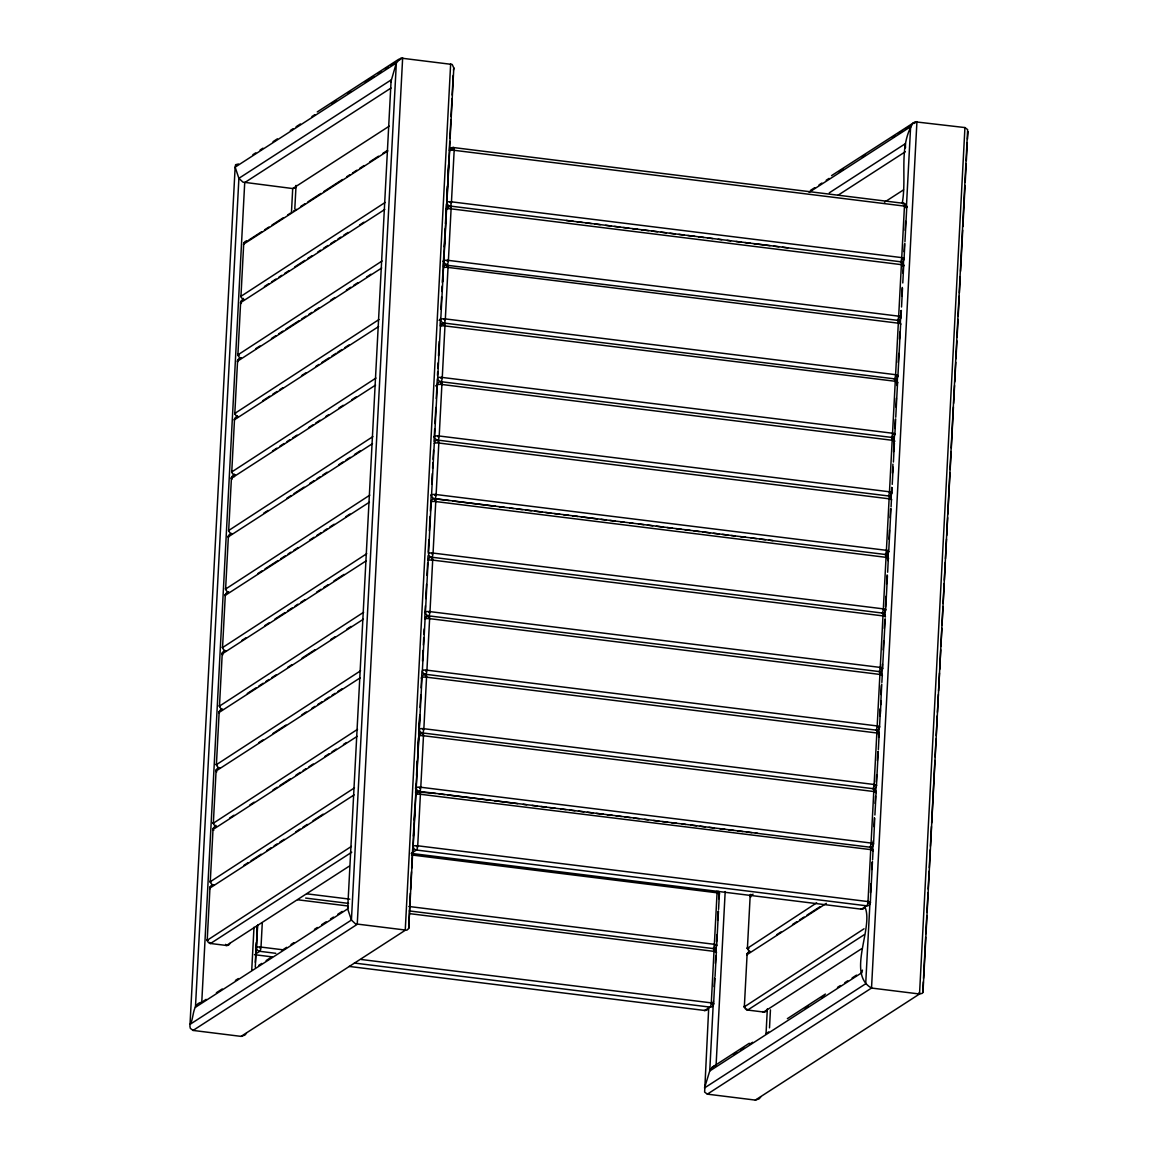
<?xml version="1.0" encoding="UTF-8"?>
<svg xmlns="http://www.w3.org/2000/svg" width="1158" height="1158" viewBox="0 0 1158 1158"><rect width="100%" height="100%" fill="white"/><g stroke="black" fill="none" stroke-linecap="round" stroke-linejoin="round"><path stroke-width="1.5" d="M209.989 887.317L207.181 940.73M213.043 828.781L210.249 882.193M216.112 770.229L213.318 823.656M219.18 711.692L216.387 765.105M222.249 653.155L219.455 706.568M225.318 594.604L222.524 648.031M228.387 536.067L225.593 589.48M231.455 477.516L228.662 530.943M234.524 418.979L231.73 472.392M237.593 360.442L234.799 413.855M240.661 301.891L237.868 355.318M243.73 243.354L240.936 296.766M747.127 953.874L744.319 1007.286M750.196 895.322L747.388 948.749M251.735 970.404L253.993 927.254M291.483 211.914L292.713 188.551L389.276 126.135M255.325 962.327L256.352 942.583M256.729 935.403L257.206 926.443M294.812 208.729L296.043 185.396L295.579 187.857L292.713 188.551L242.948 182.139L238.895 178.318L235.146 167.157L235.61 164.697L238.476 164.002M255.267 967.162L257.438 925.691M257.641 925.054L256.468 947.374A3.604 3.358 57.1 0 0 259.71 951.311L275.792 953.309M262.273 923.042L261.013 947.085A3.604 1.057 -82.9 0 1 259.71 951.311L255.353 954.134M450.65 63.849L405.242 930.279L241.067 1036.381L193.068 1030.432L190.346 1028.376L189.912 1026.335L235.146 167.157L396.34 62.981L400.842 58.088L452.213 64.457L453.806 67.946L442.602 281.568M410.337 893.194L408.702 928.455L406.834 930.221L355.463 923.852L351.424 920.045L347.675 908.885L348.138 906.425M410.525 889.619L411.466 871.771M411.655 868.196L412.682 848.553M413.334 836.062L413.797 827.13M414.173 819.994L414.926 805.707M415.577 793.201L416.055 784.284M416.518 775.353L417.271 761.067M417.821 750.355L418.487 737.849M418.675 734.288L419.601 716.426M420.079 707.495L420.73 695.003M421.107 687.852L421.946 671.785M422.511 661.073L423.061 650.362M423.35 645.006L423.727 637.87M423.915 634.294L424.19 628.939M424.754 618.227L425.406 605.721M425.782 598.585L426.535 584.298M426.998 575.367L427.649 562.875M427.838 559.3L428.026 555.724M428.214 552.163L428.865 539.657M429.343 530.726L430.081 516.454M430.371 511.083L431.21 495.016M431.775 484.305L432.325 473.593M432.614 468.237L432.889 462.882M433.078 459.306L433.555 450.375M434.018 441.459L434.67 428.952M434.959 423.596L435.799 407.529M436.262 398.598L437.29 378.956M437.478 375.395L437.666 371.819M437.854 368.244L438.129 362.888M438.506 355.752L439.258 341.465M440.098 325.398L440.474 318.247M440.937 309.331L441.603 296.824M441.878 291.469L442.153 286.113M442.342 282.538L442.718 275.401M443.181 266.47L443.934 252.183M444.223 246.828L445.15 228.98M445.439 223.624L446.467 203.982M446.655 200.406L447.393 186.12M447.871 177.188L448.522 164.697M449.275 150.41L449.738 141.479M449.926 137.918L450.867 120.056M451.041 116.48L451.982 98.633M452.17 95.057L453.198 75.415M408.702 928.455L419.891 714.79M872.466 861.509L870.309 902.733A3.604 3.358 57.1 0 1 866.705 905.817L416.417 850.03A3.604 3.358 57.1 0 1 413.174 846.093L415.867 794.576A3.604 3.358 57.1 0 1 419.486 791.493A3.604 1.057 -82.9 0 0 420.788 787.252L423.481 735.735A3.604 1.057 -82.9 0 0 422.554 732.942A3.604 3.358 57.1 0 1 419.312 729.004L422.004 677.488A3.604 3.358 57.1 0 1 425.623 674.405A3.604 1.057 -82.9 0 0 426.926 670.164L429.618 618.647A3.604 1.057 -82.9 0 0 428.692 615.853A3.604 3.358 57.1 0 1 425.449 611.916L428.142 560.4A3.604 3.358 57.1 0 1 431.76 557.316A3.604 1.057 -82.9 0 0 433.063 553.075L435.755 501.559A3.604 1.057 -82.9 0 0 434.829 498.78A3.604 3.358 57.1 0 1 431.572 494.842L434.279 443.326A3.604 3.358 57.1 0 1 437.898 440.228A3.604 1.057 -82.9 0 0 439.2 436.001L441.893 384.485A3.604 1.057 -82.9 0 0 440.966 381.691A3.604 3.358 57.1 0 1 437.71 377.754L440.416 326.238A3.604 3.358 57.1 0 1 444.021 323.154A3.604 1.057 -82.9 0 0 445.338 318.913L448.03 267.397A3.604 1.057 -82.9 0 0 447.089 264.603A3.604 3.358 57.1 0 1 443.847 260.666L446.554 209.149A3.604 3.358 57.1 0 1 450.158 206.066A3.604 1.057 -82.9 0 0 451.461 201.825L454.168 150.308A3.604 1.057 -82.9 0 0 453.227 147.515L451.49 148.644M904.963 241.588L906.757 207.253A3.604 3.358 57.1 0 0 903.515 203.316L453.227 147.515A3.604 3.358 57.1 0 0 449.622 150.612L446.916 202.129A3.604 3.358 57.1 0 0 450.158 206.066A3.604 1.057 -82.9 0 1 451.099 208.845L448.407 260.376A3.604 1.057 -82.9 0 1 447.089 264.603A3.604 3.358 57.1 0 0 443.485 267.686L440.778 319.217A3.604 3.358 57.1 0 0 444.021 323.154A3.604 1.057 -82.9 0 1 444.961 325.934L442.269 377.45A3.604 1.057 -82.9 0 1 440.966 381.691A3.604 3.358 57.1 0 0 437.348 384.774L434.641 436.291A3.604 3.358 57.1 0 0 437.898 440.228A3.604 1.057 -82.9 0 1 438.824 443.022L436.132 494.538A3.604 1.057 -82.9 0 1 434.829 498.78A3.604 3.358 57.1 0 0 431.21 501.863L428.518 553.379A3.604 3.358 57.1 0 0 431.76 557.316A3.604 1.057 -82.9 0 1 432.687 560.11L429.994 611.627A3.604 1.057 -82.9 0 1 428.692 615.853A3.604 3.358 57.1 0 0 425.073 618.951L422.381 670.468A3.604 3.358 57.1 0 0 425.623 674.405A3.604 1.057 -82.9 0 1 426.549 677.184L423.857 728.715A3.604 1.057 -82.9 0 1 422.554 732.942A3.604 3.358 57.1 0 0 418.935 736.025L416.243 787.556A3.604 3.358 57.1 0 0 419.486 791.493A3.604 1.057 -82.9 0 1 420.412 794.272L417.72 845.789A3.604 1.057 -82.9 0 1 416.417 850.03L412.06 852.838M708.725 1007.59L704.629 1092.095L707.35 1094.151L755.349 1100.1L759.098 1098.841L760.705 1097.06M713.4 1001.019L709.738 1070.991L704.513 1087.941L865.706 983.764L869.919 903.414M714.153 986.659L714.616 977.685M715.369 963.34L715.745 956.161M716.035 950.776L716.223 947.186M716.498 941.801L716.874 934.622M717.627 920.277L718.105 911.303M718.756 898.738L719.132 891.573M714.949 978.249L713.603 1004.015A3.604 3.358 57.1 0 1 709.984 1007.098L704.773 1010.485L349.18 966.423M715.051 976.541L716.31 952.498A3.604 3.358 57.1 0 0 713.936 948.793M713.95 948.547A3.604 3.358 57.1 0 0 716.672 945.478L718.467 911.129M718.568 909.406L719.379 893.962A3.604 3.358 57.1 0 0 718.496 891.342M716.049 1065.91L725.183 891.573M766.017 1034.108L767.334 1008.951A3.604 3.358 57.1 0 1 767.103 1009.834M769.505 1027.841L770.446 1009.892M865.344 908.002C873.204 928.832 846.599 974.023 871.525 988.049L919.524 993.998L922.39 993.303L922.984 992.174L967.654 129.624L964.932 127.568L915.124 121.807L831.545 175.64M902.299 202.853C906.96 176.913 898.319 146.255 913.184 122.878M870.483 892.702L870.946 883.771M871.699 869.484L872.061 862.348M872.727 849.842L873.19 840.911M873.943 826.638L874.406 817.707M875.159 803.42L875.535 796.284M875.81 790.914L875.998 787.353M876.273 781.997L876.649 774.847M877.402 760.56L877.865 751.643M878.618 737.356L879.183 726.645M879.747 715.933L880.109 708.783M880.862 694.496L881.325 685.579M881.991 673.073L882.454 664.142M883.207 649.87L883.67 640.939M884.321 628.432L884.799 619.516M884.987 615.94L885.262 610.584M885.45 607.009L886.015 596.298M886.666 583.791L887.129 574.875M887.882 560.588L888.447 549.876M889.011 539.165L889.474 530.234M890.126 517.727L890.589 508.811M891.153 498.099L891.718 487.373M892.471 473.101L892.934 464.17M893.585 451.663L894.425 435.596M894.801 428.46L895.279 419.529M895.93 407.023L896.393 398.106M897.059 385.6L897.609 374.888M898.275 362.396L898.738 353.465M899.491 339.178L899.853 332.042M900.331 323.111L900.982 310.605M901.735 296.332L902.198 287.401M902.95 273.114L903.689 258.827M904.065 251.691L904.441 244.541M905.194 230.268L905.657 221.337M906.41 207.05L910.622 126.7L809.138 192.3M872.567 859.801L873.016 851.217A3.604 3.358 57.1 0 0 869.759 847.28A3.604 1.057 -82.9 0 0 871.077 843.038L873.769 791.522A3.604 1.057 -82.9 0 0 872.828 788.728A3.604 1.057 -82.9 0 0 874.131 784.502L876.838 732.985A3.604 1.057 -82.9 0 0 875.897 730.191A3.604 1.057 -82.9 0 0 877.199 725.95L879.906 674.434A3.604 1.057 -82.9 0 0 878.965 671.654A3.604 1.057 -82.9 0 0 880.268 667.413L882.975 615.897A3.604 1.057 -82.9 0 0 882.034 613.103A3.604 1.057 -82.9 0 0 883.337 608.876L886.044 557.345A3.604 1.057 -82.9 0 0 885.103 554.566A3.604 1.057 -82.9 0 0 886.406 550.325L889.112 498.809A3.604 1.057 -82.9 0 0 888.461 495.957L438.173 440.17M873.552 843.979L874.724 818.431M874.912 815L876.085 792.665A3.604 3.358 57.1 0 0 873.711 788.96M873.725 788.728A3.604 3.358 57.1 0 0 876.447 785.645L878.242 751.296M878.343 749.588L879.154 734.129A3.604 3.358 57.1 0 0 875.897 730.191A3.604 3.358 57.1 0 0 879.515 727.108L880.413 709.926M880.688 704.773L881.759 684.175M881.86 682.453L882.222 675.592A3.604 3.358 57.1 0 0 879.848 671.872M885.19 618.763L882.584 668.557A3.604 3.358 57.1 0 1 879.863 671.64M428.142 560.4A3.604 0.825 3 0 1 432.687 560.11L882.975 615.897A3.604 0.825 3 0 1 885.277 617.04A3.604 3.358 57.1 0 0 882.034 613.103A3.604 3.358 57.1 0 0 885.653 610.02L887.448 575.671M887.636 572.24L888.345 558.503A3.604 3.358 57.1 0 0 885.103 554.566A3.604 3.358 57.1 0 0 888.722 551.469A3.604 0.825 3 0 0 886.406 550.325L436.132 494.538A3.604 0.825 3 0 0 431.572 494.842L430.704 495.407M888.808 549.76L890.965 508.55M891.067 506.828L891.414 499.952A3.604 3.358 57.1 0 0 889.055 496.246M892.051 487.779L891.79 492.932A3.604 3.358 57.1 0 1 889.069 496.015M892.239 484.348L893.136 467.181M893.411 462.028L894.396 443.138M888.475 495.711A3.604 1.057 -82.9 0 0 889.474 491.788L892.181 440.272A3.604 1.057 -82.9 0 0 891.24 437.478A3.604 3.358 57.1 0 0 894.859 434.395L895.67 418.935M895.756 417.213L897.551 382.878A3.604 3.358 57.1 0 0 894.309 378.941A3.604 1.057 -82.9 0 0 895.612 374.7L898.319 323.183A3.604 1.057 -82.9 0 0 897.378 320.39A3.604 1.057 -82.9 0 0 898.68 316.163L901.387 264.646A3.604 1.057 -82.9 0 0 900.446 261.853A3.604 1.057 -82.9 0 0 901.749 257.612L904.456 206.095A3.604 1.057 -82.9 0 0 903.515 203.316L902.647 203.866M898.015 374.135L900.62 324.327A3.604 3.358 57.1 0 0 897.378 320.39A3.604 3.358 57.1 0 0 900.996 317.306L901.358 310.431M901.532 307L902.516 288.11M902.791 282.957L903.689 265.79A3.604 3.358 57.1 0 0 901.329 262.084M904.876 243.31L904.065 258.77A3.604 3.358 57.1 0 1 901.344 261.838M880.355 713.907L881.035 701.039M918.685 993.767L919.539 992.782L918.453 993.911M964.932 127.568L919.524 993.998L755.349 1100.1M923.317 981.912L922.984 992.174M923.505 978.336L925.647 937.271M925.835 933.695L926.776 915.848M926.965 912.272L927.992 892.63M928.18 889.069L929.121 871.207M929.309 867.631L930.236 849.784M930.424 846.209L931.452 826.566M931.64 823.005L934.911 760.502M935.099 756.927L936.04 739.079M936.229 735.504L937.256 715.861M937.444 712.3L938.385 694.438M938.573 690.863L939.5 673.015M939.688 669.44L940.716 649.797M940.904 646.236L941.845 628.374M942.033 624.799L942.959 606.951M943.148 603.376L944.175 583.733M944.363 580.158L945.304 562.31M945.493 558.735L946.52 539.092M946.708 535.532L947.649 517.669M947.837 514.094L949.98 473.029M950.168 469.468L951.109 451.606M951.297 448.03L953.439 406.965M953.627 403.389L954.568 385.542M954.757 381.966L955.784 362.324M955.972 358.763L956.913 340.901M957.101 337.325L958.028 319.478M958.216 315.902L959.244 296.26M959.432 292.699L960.271 276.617M960.561 271.262L962.703 230.196M962.891 226.621L965.048 185.555M965.236 181.994L966.177 164.132M966.365 160.557L967.292 142.709M967.48 139.134L968.088 131.665M243.889 242.977L243.73 244.077A3.604 0.825 3 0 0 243.629 244.497M240.821 301.514L240.661 302.614A3.604 0.825 3 0 0 241.4 303.454M237.752 360.051L237.593 361.166A3.604 0.825 3 0 0 237.795 361.803M234.683 418.603L234.524 419.703A3.604 0.825 3 0 0 234.423 420.122M231.614 477.139L231.455 478.24A3.604 0.825 3 0 0 232.193 479.079M228.546 535.676L228.387 536.791A3.604 0.825 3 0 0 228.589 537.428M225.477 594.228L225.318 595.328A3.604 0.825 3 0 0 225.217 595.748M222.408 652.765L222.249 653.865A3.604 0.825 3 0 0 222.987 654.704M219.34 711.316L219.18 712.416A3.604 0.825 3 0 0 219.398 713.053M216.271 769.853L216.112 770.953A3.604 0.825 3 0 0 216.85 771.793M213.202 828.39L213.043 829.504A3.604 0.825 3 0 0 213.781 830.344M210.134 886.941L209.974 888.041A3.604 0.825 3 0 0 210.191 888.678M750.341 894.946L750.181 896.046A3.604 0.825 3 0 0 750.934 896.885M747.272 953.483L747.113 954.597A3.604 0.825 3 0 0 747.33 955.22M390.811 82.044L396.34 62.981L351.424 920.045L190.23 1024.222C194.254 1017.824 192.011 1003.595 201.767 1002.191L244.714 182.602L391.028 88.037M453.487 70.059L453.806 67.946M240.864 296.39L385.151 202.447M237.795 354.941L382.082 260.984M234.727 413.478L379.013 319.521M231.658 472.015L375.945 378.073M228.589 530.567L372.876 436.609M225.521 589.104L369.807 495.146M222.452 647.655L366.739 553.698M219.383 706.192L363.67 612.235M216.314 764.729L360.601 670.771M213.246 823.28L357.533 729.323M210.177 881.817L354.464 787.86M207.108 940.354L351.395 846.411M747.315 948.373L816.665 902.849M744.247 1006.91L864.042 928.788M862.42 970.143L861.957 972.604L709.738 1070.991L712.3 1067.169L749.298 1043.257M246.422 1033.341L244.816 1035.122L241.067 1036.381M905.339 205.313L904.456 206.095L454.168 150.308A3.604 0.825 3 0 0 449.622 150.612M902.27 263.865L901.387 264.646L451.099 208.845A3.604 0.825 3 0 0 446.554 209.149L445.685 209.714M899.201 322.402L898.319 323.183L448.03 267.397A3.604 0.825 3 0 0 443.485 267.686M896.133 380.939L895.25 381.72L892.543 433.237A3.604 1.057 -82.9 0 1 891.24 437.478A3.604 3.358 57.1 0 1 894.483 441.415L893.614 441.98M893.064 439.49L892.181 440.272L441.893 384.485A3.604 0.825 3 0 0 437.348 384.774L435.611 385.904M889.995 498.027L889.112 498.809L438.824 443.022A3.604 0.825 3 0 0 434.279 443.326M886.941 556.578L886.044 557.345L435.755 501.559A3.604 0.825 3 0 0 431.21 501.863M883.872 615.115L882.975 615.897L884.133 615.593M880.804 673.652L879.906 674.434L429.618 618.647A3.604 0.825 3 0 0 425.073 618.951M877.735 732.203L876.838 732.985L426.549 677.184A3.604 0.825 3 0 0 422.004 677.488L421.136 678.052M717.96 892.022L717.063 892.804L714.37 944.32A3.604 1.057 -82.9 0 1 713.053 948.561A3.604 1.057 -82.9 0 1 713.994 951.355L711.301 1002.871A3.604 1.057 -82.9 0 1 709.984 1007.098L354.406 963.051M874.666 790.74L873.769 791.522L423.481 735.735A3.604 0.825 3 0 0 418.935 736.025M714.891 950.573L713.994 951.355L410.236 913.72M871.598 849.277L870.7 850.059L868.008 901.575A3.604 1.057 -82.9 0 1 866.705 905.817L861.48 909.189L411.191 853.403M450.404 202.722L451.461 201.825L901.749 257.612A3.604 0.825 3 0 1 904.065 258.77L903.182 259.334M447.335 261.259L448.407 260.376L898.68 316.163A3.604 0.825 3 0 1 900.996 317.306L900.128 317.871M444.267 319.796L445.338 318.913L895.612 374.7A3.604 0.825 3 0 1 897.928 375.843A3.604 3.358 57.1 0 1 894.309 378.941A3.604 1.057 -82.9 0 1 895.25 381.72A3.604 0.825 3 0 1 897.551 382.878L896.683 383.443M441.198 378.348L442.269 377.45L892.543 433.237A3.604 0.825 3 0 1 894.859 434.395M438.129 436.884L439.2 436.001L889.474 491.788A3.604 0.825 3 0 1 891.79 492.932L890.922 493.496M435.061 495.436L436.132 494.538L434.8 494.958M431.992 553.973L433.063 553.075L883.337 608.876A3.604 0.825 3 0 1 885.653 610.02M428.923 612.51L429.994 611.627L880.268 667.413A3.604 0.825 3 0 1 882.584 668.557L881.716 669.121M425.854 671.061L426.926 670.164L877.199 725.95A3.604 0.825 3 0 1 879.515 727.108L878.647 727.658M422.786 729.598L423.857 728.715L874.131 784.502A3.604 0.825 3 0 1 876.447 785.645M419.717 788.135L420.788 787.252L871.077 843.038A3.604 0.825 3 0 1 873.378 844.182A3.604 3.358 57.1 0 1 869.759 847.28A3.604 1.057 -82.9 0 1 870.7 850.059A3.604 0.825 3 0 1 873.016 851.217M259.942 947.968L261.013 947.085L282.451 949.734M416.663 846.686L417.72 845.789L868.008 901.575A3.604 0.825 3 0 1 870.309 902.733L869.441 903.298M317.263 111.921L398.902 59.159M252.878 154.694L255.759 152.842M260.072 150.048L262.953 148.181M273.042 141.667L277.355 138.873M290.325 130.507L293.206 128.639M296.086 126.772L300.4 123.978M311.922 116.538L314.802 114.671M332.085 103.511L336.399 100.717M347.921 93.262L350.802 91.41M365.204 82.102L373.846 76.515M378.159 73.721L381.04 71.868M385.368 69.075L388.248 67.207M391.129 65.34L395.443 62.561M399.771 59.767L402.651 57.9L357.243 924.33L193.068 1030.432M248.782 240.053L261.751 231.672M264.632 229.805L268.96 227.011M271.841 225.159L283.363 217.704M287.691 214.91L290.571 213.043M293.452 211.176L296.332 209.323M300.66 206.515L304.988 203.721M307.869 201.868L320.838 193.473M323.719 191.62L342.464 179.504M346.778 176.711L349.658 174.844M352.539 172.991L356.867 170.197M359.747 168.33L364.075 165.536M369.836 161.802L378.492 156.214M382.806 153.421L387.134 150.627M387.843 150.916L243.73 244.077A3.604 3.358 57.1 0 1 247.334 240.994A3.604 1.057 -82.9 0 0 247.045 241.298M449.753 149.773L450.621 149.208M264.444 286.489L268.772 283.696M271.652 281.828L275.98 279.035M278.861 277.167L281.741 275.315M284.622 273.447L288.95 270.654M294.711 266.933L304.8 260.405M307.681 258.538L312.009 255.744M317.77 252.024L320.65 250.157M323.531 248.29L327.859 245.496M330.739 243.643L335.067 240.85M337.948 238.982L340.828 237.115M343.709 235.248L348.037 232.454M359.573 225.014L363.887 222.22M384.774 209.468L240.661 302.614A3.604 3.358 57.1 0 1 243.368 299.546M447.553 207.745L448.421 207.195M255.614 348.761L259.942 345.967M271.464 338.512L275.792 335.719M278.673 333.851L283.001 331.058M285.881 329.19L298.851 320.809M301.731 318.942L306.059 316.148M308.94 314.296L311.82 312.428M314.701 310.561L319.029 307.767M330.551 300.313L334.879 297.519M346.416 290.065L350.729 287.271M353.61 285.418L357.938 282.624M366.594 277.023L370.907 274.229M381.706 268.005L237.593 361.166A3.604 3.358 57.1 0 1 241.197 358.068A3.604 3.358 57.1 0 1 237.955 354.131A3.604 0.825 3 0 0 237.853 354.551M442.978 261.23L443.847 260.666A3.604 0.825 3 0 1 448.407 260.376L447.075 260.782M446.221 265.168L897.667 320.332M262.634 400.784L269.843 396.123M272.723 394.256L277.052 391.462M279.932 389.595L282.813 387.742M301.543 375.626L305.871 372.833M315.96 366.319L318.841 364.452M321.721 362.584L328.93 357.923M331.81 356.071L336.138 353.277M337.571 352.336L341.899 349.542M344.78 347.675L349.108 344.881M378.637 326.556L234.524 419.703A3.604 3.358 57.1 0 1 238.128 416.619A3.604 3.358 57.1 0 1 234.886 412.682A3.604 0.825 3 0 0 235.639 413.522M439.041 320.332L440.778 319.217A3.604 0.825 3 0 1 445.338 318.913L444.006 319.333M442.284 324.269L443.152 323.704M272.535 450.94L276.863 448.146M279.744 446.279L284.072 443.485M286.952 441.618L289.833 439.765M292.713 437.898L297.041 435.104M308.564 427.649L312.892 424.856M315.772 422.988L320.1 420.195M325.861 416.475L328.742 414.607M338.831 408.094L343.159 405.286M351.8 399.698L356.128 396.904M375.568 385.093L231.455 478.24A3.604 3.358 57.1 0 1 235.06 475.156A3.604 3.358 57.1 0 1 231.817 471.219A3.604 0.825 3 0 0 232.034 471.856M263.706 513.211L268.019 510.417M286.764 498.302L291.092 495.508M293.973 493.641L304.062 487.127M309.823 483.393L314.151 480.599M317.031 478.746L319.912 476.879M322.793 475.012L327.121 472.218M338.643 464.763L342.971 461.97M345.851 460.102L350.179 457.309M354.507 454.515L360.268 450.795M372.5 443.63L228.387 536.791A3.604 3.358 57.1 0 1 231.991 533.693A3.604 3.358 57.1 0 1 228.748 529.756A3.604 0.825 3 0 0 228.647 530.176M810.368 190.491L814.682 187.697M819.01 184.918L821.89 183.051M826.204 180.257L829.085 178.39M839.159 171.876L843.487 169.082M862.203 156.981L865.084 155.129M892.442 137.44L895.322 135.573M898.203 133.72L902.531 130.926M905.411 129.059L909.725 126.265M914.053 123.486L916.933 121.619L871.525 988.049L707.35 1094.151M433.772 436.856L434.641 436.291A3.604 0.825 3 0 1 439.2 436.001L437.869 436.421M829.287 192.836L905.411 143.65L905.513 147.804M838.001 195.253L905.31 151.756M257.756 573.615L262.07 570.822M264.965 568.954L277.934 560.573M280.815 558.706L285.129 555.912M288.024 554.045L290.904 552.192M293.785 550.325L298.113 547.531M309.635 540.077L313.963 537.283M316.843 535.416L321.171 532.622M324.052 530.755L326.932 528.902M329.813 527.035L334.141 524.241M345.663 516.786L349.991 513.993M369.431 502.181L225.318 595.328A3.604 3.358 57.1 0 1 227.185 592.505M884.538 202.143L903.558 189.854M905.889 207.803L906.757 207.253A3.604 0.825 3 0 0 904.456 206.095L905.599 205.791M241.718 640.533L246.032 637.74M264.777 625.638L269.09 622.845M274.866 619.11L284.955 612.596M287.835 610.729L292.149 607.936M295.044 606.068L297.924 604.201M300.805 602.348L305.133 599.554M316.655 592.1L320.983 589.306M323.864 587.439L328.192 584.645M333.953 580.925L344.042 574.397M366.377 560.718L222.249 653.865A3.604 3.358 57.1 0 1 225.853 650.782A3.604 3.358 57.1 0 1 222.611 646.844A3.604 0.825 3 0 0 222.828 647.481M902.82 266.354L903.689 265.79A3.604 0.825 3 0 0 901.387 264.646L902.531 264.328M247.291 693.497L255.932 687.895M258.827 686.043L263.141 683.249M266.022 681.382L268.917 679.514M271.797 677.647L276.111 674.853M287.647 667.413L291.975 664.62M302.064 658.091L315.034 649.71M330.884 639.462L335.212 636.668M346.734 629.214L351.062 626.42M363.308 619.255L219.18 712.416A3.604 3.358 57.1 0 1 221.902 709.333M424.566 612.481L425.449 611.916A3.604 0.825 3 0 1 429.994 611.627L428.663 612.046M426.072 617.547L426.94 616.982M258.639 742.712L262.953 739.919M273.042 733.405L286.026 725.024M301.876 714.775L306.204 711.982M311.965 708.247L314.846 706.394M317.726 704.527L322.054 701.734M324.935 699.866L329.263 697.073M332.143 695.205L335.024 693.352M337.904 691.485L342.232 688.692M360.239 677.806L216.112 770.953A3.604 3.358 57.1 0 1 219.716 767.87A3.604 3.358 57.1 0 1 216.474 763.933A3.604 0.825 3 0 0 217.226 764.772M424.754 674.969L425.623 674.405M897.059 376.408L897.928 375.843M229.631 818.026L233.945 815.232M249.81 804.984L254.123 802.19M272.868 790.074L277.182 787.281M280.062 785.428L290.151 778.9M295.927 775.18L300.24 772.386M303.135 770.519L306.016 768.651M308.897 766.799L313.225 764.005M324.747 756.55L329.075 753.757M331.955 751.889L336.283 749.096M343.477 744.435L346.372 742.567M357.171 736.343L213.043 829.504A3.604 3.358 57.1 0 1 215.764 826.421M419.934 734.635L420.817 734.071M243.846 865.388L248.174 862.594M251.054 860.727L261.143 854.213M266.919 850.493L271.233 847.685M274.113 845.832L277.008 843.965M279.889 842.098L284.202 839.304M295.739 831.849L300.067 829.056M302.947 827.203L307.261 824.409M313.036 820.675L323.125 814.161M354.102 794.895L209.974 888.041A3.604 3.358 57.1 0 1 213.593 884.958A3.604 3.358 57.1 0 1 210.336 881.021A3.604 0.825 3 0 0 211.089 881.86M415.375 788.106L416.243 787.556A3.604 0.825 3 0 1 420.788 787.252L419.457 787.672M416.866 793.172L417.749 792.608M418.617 792.043L435.567 793.476M351.757 852.201L210.524 943.495A3.604 3.358 57.1 0 1 207.268 939.558A3.604 0.825 3 0 0 208.02 940.397M349.021 866.3L226.519 945.478L210.524 943.495A3.604 1.057 -82.9 0 1 209.641 942.366M255.6 947.939L256.468 947.374A3.604 0.825 3 0 1 261.013 947.085L259.682 947.505M887.853 552.033L888.722 551.469M203.229 1001.25L206.153 999.354M216.387 992.739L222.249 988.961M235.407 980.45L238.345 978.553M258.827 965.309L261.751 963.427M266.137 960.59L270.523 957.753M282.234 950.182L286.619 947.345M291.02 944.508L293.944 942.612M314.426 929.382L317.35 927.486M321.736 924.649L326.136 921.811M330.522 918.974L333.446 917.078M337.832 914.241L342.232 911.404M887.477 559.068L888.345 558.503A3.604 0.825 3 0 0 886.044 557.345L887.202 557.041M878.271 734.693L879.154 734.129A3.604 0.825 3 0 0 876.838 732.985L877.996 732.667M718.496 894.512L719.379 893.962A3.604 0.825 3 0 0 717.063 892.804L411.51 854.951M753.062 894.179L750.181 896.046A3.604 3.358 57.1 0 1 750.731 894.352M872.51 844.747L873.378 844.182M776.671 934.738L780.999 931.944M792.521 924.489L796.849 921.696M799.729 919.828L804.057 917.035M806.938 915.167L819.907 906.786M826.378 903.356L747.113 954.597A3.604 3.358 57.1 0 1 749.834 951.514M712.735 1004.579L713.603 1004.015A3.604 0.825 3 0 0 711.301 1002.871L361.079 959.475M864.404 934.593L747.663 1010.051A3.604 3.358 57.1 0 1 744.42 1006.114A3.604 0.825 3 0 0 745.159 1006.953M861.668 948.677L763.658 1012.034L747.663 1010.051A3.604 1.057 -82.9 0 1 746.78 1008.922M787.368 1018.649L825.422 994.056M733.607 1054.562L736.531 1052.68M740.917 1049.843L743.841 1047.947M749.689 1044.169L752.628 1042.272M765.785 1033.761L768.724 1031.865M805.302 1008.227L808.226 1006.331M821.398 997.82L824.322 995.923M837.48 987.412L840.418 985.53M844.804 982.693L847.728 980.797M852.114 977.96L856.515 975.123M712.3 1067.169L714.24 1066.098M450.144 202.245L451.461 201.825A3.604 0.825 3 0 0 446.916 202.129M440.937 377.87L442.269 377.45A3.604 0.825 3 0 0 437.71 377.754M431.731 553.495L433.063 553.075A3.604 0.825 3 0 0 428.518 553.379M425.594 670.583L426.926 670.164A3.604 0.825 3 0 0 422.381 670.468M422.525 729.12L423.857 728.715A3.604 0.825 3 0 0 419.312 729.004M416.388 846.209L417.72 845.789A3.604 0.825 3 0 0 413.174 846.093M899.462 322.879L898.319 323.183A3.604 0.825 3 0 1 900.62 324.327M896.393 381.416L444.961 325.934A3.604 0.825 3 0 0 440.416 326.238M893.339 439.953L892.181 440.272A3.604 0.825 3 0 1 894.483 441.415M890.27 498.505L889.112 498.809A3.604 0.825 3 0 1 891.414 499.952M881.064 674.13L879.906 674.434A3.604 0.825 3 0 1 882.222 675.592M874.927 791.218L873.769 791.522A3.604 0.825 3 0 1 876.085 792.665M871.858 849.755L420.412 794.272A3.604 0.825 3 0 0 415.867 794.576M718.221 892.5L717.063 892.804A3.604 1.057 -82.9 0 0 717.005 891.153M715.152 951.036L713.994 951.355A3.604 0.825 3 0 1 716.31 952.498M450.158 206.066L900.736 261.78M566.305 220.454L573.456 221.337M577.031 221.786L582.387 222.452M585.962 222.886L591.318 223.552M594.894 224.001L600.264 224.666M605.62 225.318L610.975 225.984M614.551 226.432L619.921 227.098M623.482 227.533L628.852 228.198M632.427 228.647L637.783 229.313M641.358 229.747L648.509 230.63M652.07 231.079L657.44 231.745M661.015 232.193L666.371 232.845M669.946 233.294L675.302 233.959M678.878 234.394L684.233 235.06M687.809 235.508L694.959 236.391M698.535 236.84L703.89 237.506M707.466 237.94L712.836 238.606M718.192 239.272L721.767 239.72M727.123 240.372L730.698 240.821M736.054 241.486L741.424 242.152M744.999 242.587L750.355 243.252M753.93 243.701L770.012 245.684M773.587 246.133L778.943 246.799M782.519 247.247L787.874 247.899M444.31 323.082L894.598 378.869M440.966 381.691L891.53 437.406M435.104 498.707L772.951 540.612M434.829 498.78L449.116 500.546M452.691 500.994L495.581 506.307M499.156 506.741L504.512 507.407M509.867 508.072L513.443 508.521M517.018 508.955L522.374 509.621M525.949 510.07L531.319 510.736M534.88 511.17L542.031 512.053M545.606 512.502L550.962 513.168M554.537 513.602L559.907 514.268M563.483 514.717L568.839 515.382M572.414 515.817L577.77 516.482M581.345 516.931L597.427 518.914M601.002 519.363L606.358 520.029M609.933 520.463L615.289 521.129M620.659 521.795L624.234 522.244M629.59 522.909L633.165 523.344M638.521 524.009L643.877 524.675M647.452 525.124L652.822 525.79M656.398 526.224L663.534 527.107M667.109 527.556L672.48 528.222M676.04 528.656L681.411 529.322M684.986 529.771L690.342 530.436M693.917 530.871L699.273 531.536M702.848 531.985L709.999 532.868M713.574 533.317L718.93 533.968M722.505 534.417L727.861 535.083M731.436 535.532L735.012 535.966M740.367 536.632L745.738 537.298M751.093 537.963L756.449 538.629M760.024 539.063L765.395 539.729M768.955 540.178L885.392 554.494M432.035 557.244L882.324 613.045M428.692 615.853L879.255 671.582M425.898 674.332L876.186 730.119M422.554 732.942L873.118 788.67M419.761 791.421L757.607 833.311M439.143 793.925L444.498 794.591M448.074 795.025L490.963 800.337M494.524 800.786L517.756 803.666M523.126 804.332L526.687 804.767M532.058 805.432L537.413 806.098M540.989 806.547L546.344 807.198M549.92 807.647L555.29 808.313M560.646 808.979L566.001 809.645M569.577 810.079L574.933 810.745M578.508 811.193L583.878 811.859M587.439 812.294L592.809 812.959M596.384 813.408L603.521 814.291M607.096 814.725L612.466 815.391M616.042 815.84L621.397 816.506M624.973 816.94L630.328 817.606M633.904 818.055L639.259 818.72M644.63 819.386L648.205 819.821M653.561 820.486L658.916 821.152M662.492 821.601L667.848 822.252M671.423 822.701L676.793 823.367M682.149 824.033L685.724 824.467M691.08 825.133L696.45 825.799M700.011 826.247L705.381 826.913M708.957 827.348L714.312 828.013M719.668 828.679L725.038 829.345M728.599 829.779L733.969 830.445M737.545 830.894L742.9 831.56M746.476 831.994L751.832 832.66M755.407 833.109L870.049 847.207M306.957 893.846L349.846 899.158M408.817 906.468L714.37 944.32A3.604 0.825 3 0 1 716.672 945.478M305.654 898.087L348.544 903.399M409.295 910.926L713.053 948.561M297.664 899.766L347.69 905.961M254.485 954.684L272.347 956.899M453.198 149.295L454.168 150.308L453.646 149.064M450.129 207.847L451.099 208.845L450.578 207.6M447.075 266.383L448.03 267.397L447.509 266.152M444.006 324.92L444.961 325.934L444.44 324.689M440.937 383.472L441.893 384.485L441.372 383.226M437.869 442.009L438.824 443.022L438.303 441.777M434.8 500.56L435.755 501.559L435.234 500.314M431.731 559.097L432.687 560.11L432.166 558.851M428.663 617.634L429.618 618.647L429.097 617.402M425.594 676.185L426.549 677.184L426.028 675.939M422.525 734.722L423.481 735.735L422.959 734.49M419.457 793.259L420.412 794.272L419.891 793.027M902.545 258.741L901.749 257.612L902.096 258.972M899.476 317.278L898.68 316.163L899.028 317.524M896.408 375.814L895.612 374.7L895.974 376.06M893.339 434.366L892.543 433.237L892.905 434.597M890.27 492.903L889.474 491.788L889.836 493.149M887.202 551.454L886.406 550.325L886.767 551.686M884.133 609.991L883.337 608.876L883.699 610.223M881.064 668.528L880.268 667.413L880.63 668.774M877.996 727.079L877.199 725.95L877.561 727.311M874.927 785.616L874.131 784.502L874.493 785.862M871.858 844.153L871.077 843.038L871.424 844.399M868.79 902.704L868.008 901.575L868.355 902.936M715.152 945.449L714.37 944.32L714.718 945.681M712.083 1003.986L711.301 1002.871L711.649 1004.232M234.22 476.691A3.604 1.057 -82.9 0 1 234.481 475.996M234.77 475.46A3.604 1.057 -82.9 0 1 235.06 475.156M231.701 534.012A3.604 1.057 -82.9 0 1 231.991 533.693M239.417 355.144A3.604 0.825 3 0 1 238.693 354.97M240.907 358.387A3.604 1.057 -82.9 0 1 241.197 358.068M243.383 299.3A3.604 3.358 57.1 0 1 241.023 295.594A3.604 0.825 3 0 0 241.24 296.231M243.73 299.415A3.604 1.057 -82.9 0 1 243.397 298.402M213.289 885.262A3.604 1.057 -82.9 0 1 213.593 884.958M229.964 943.278A3.604 3.358 57.1 0 1 226.519 945.478A3.604 1.057 -82.9 0 1 225.636 944.349M860.741 908.683A3.604 1.057 -82.9 0 0 861.48 909.189A3.604 3.358 57.1 0 0 864.925 907.004M228.039 592.245A3.604 3.358 57.1 0 1 228.922 592.245A3.604 3.358 57.1 0 1 225.68 588.307A3.604 0.825 3 0 0 226.432 589.147M225.564 651.086A3.604 1.057 -82.9 0 1 225.853 650.782M222.785 709.333A3.604 3.358 57.1 0 1 219.542 705.396A3.604 0.825 3 0 0 220.295 706.221M219.427 768.174A3.604 1.057 -82.9 0 1 219.716 767.87M748.937 948.576A3.604 0.825 3 0 1 747.489 947.562A3.604 3.358 57.1 0 0 749.848 951.268M237.853 416.677A3.604 1.057 -82.9 0 1 237.39 416.098M766.726 1010.645A3.604 3.358 57.1 0 1 763.658 1012.034A3.604 1.057 -82.9 0 1 762.919 1011.513M237.549 417.445A3.604 1.057 -82.9 0 1 237.839 416.923M234.524 475.055A3.604 1.057 -82.9 0 1 234.191 474.027M215.779 826.175A3.604 3.358 57.1 0 1 213.405 822.47A3.604 0.825 3 0 0 213.622 823.106M215.924 825.9A3.604 1.057 -82.9 0 1 215.779 825.278M704.238 1010.369A3.604 1.057 -82.9 0 0 704.773 1010.485A3.604 3.358 57.1 0 0 708.218 1008.285M238.895 178.318L195.456 1007.272L347.675 908.885L391.129 79.931L238.895 178.318"/></g></svg>
